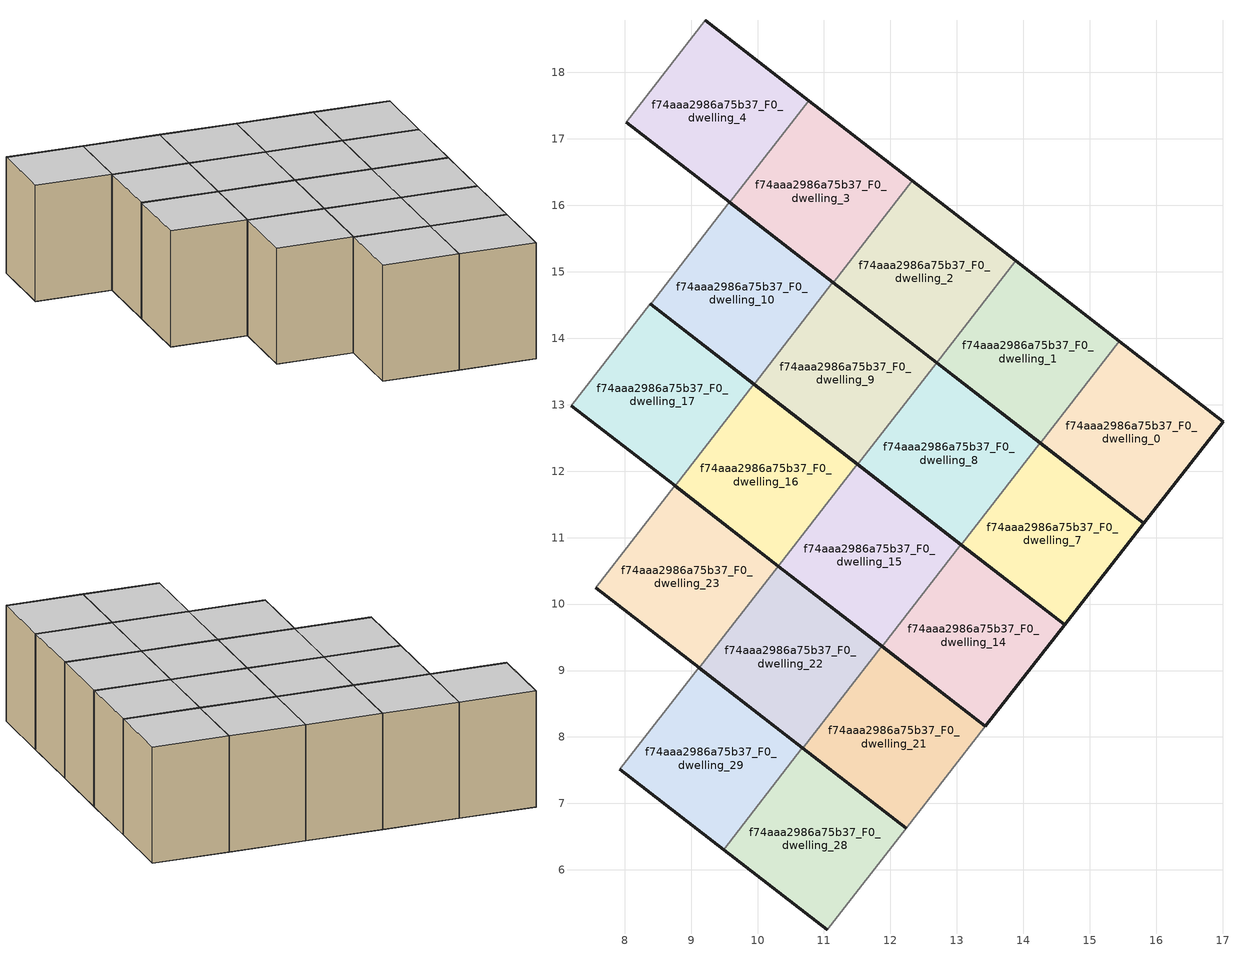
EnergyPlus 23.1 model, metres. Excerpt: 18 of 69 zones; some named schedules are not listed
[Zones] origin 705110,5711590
f74aaa2986a75b37_F0_dwelling_0
 floor ground (EU_floor_Construction): 15.81,11.22 17.01,12.75 15.44,13.96 14.26,12.42 z0
 wall outside (EU_wall_Construction): 15.44,13.96 17.01,12.75 15.81,11.22 14.26,12.42 z0:3
 wall to f74aaa2986a75b37_F0_dwelling_1 (EU_wall_Construction): 14.26,12.42 15.44,13.96 z0:3
 ceiling to f74aaa2986a75b37_F1_dwelling_0 (EU_floor_Construction): 17.01,12.75 15.81,11.22 14.26,12.42 15.44,13.96 z3
f74aaa2986a75b37_F0_dwelling_1
 floor ground (EU_floor_Construction): 14.26,12.42 15.44,13.96 13.89,15.16 12.7,13.63 z0
 wall outside (EU_wall_Construction): 13.89,15.16 15.44,13.96 / 14.26,12.42 12.7,13.63 z0:3
 wall to f74aaa2986a75b37_F0_dwelling_2 (EU_wall_Construction): 12.7,13.63 13.89,15.16 z0:3
 ceiling to f74aaa2986a75b37_F1_dwelling_1 (EU_floor_Construction): 15.44,13.96 14.26,12.42 12.7,13.63 13.89,15.16 z3
f74aaa2986a75b37_F0_dwelling_10
 floor ground (EU_floor_Construction): 9.95,13.31 11.14,14.84 9.58,16.05 8.39,14.51 z0
 wall outside (EU_wall_Construction): 9.58,16.05 11.14,14.84 / 9.95,13.31 8.39,14.51 z0:3
 wall to f74aaa2986a75b37_F0_dwelling_11 (EU_wall_Construction): 8.39,14.51 9.58,16.05 z0:3
 wall to f74aaa2986a75b37_F0_dwelling_9 (EU_wall_Construction): 11.14,14.84 9.95,13.31 z0:3
 ceiling to f74aaa2986a75b37_F1_dwelling_10 (EU_floor_Construction): 11.14,14.84 9.95,13.31 8.39,14.51 9.58,16.05 z3
f74aaa2986a75b37_F0_dwelling_14
 floor ground (EU_floor_Construction): 13.43,8.16 14.62,9.69 13.06,10.9 11.87,9.36 z0
 wall outside (EU_wall_Construction): 13.06,10.9 14.62,9.69 13.43,8.16 11.87,9.36 z0:3
 wall to f74aaa2986a75b37_F0_dwelling_15 (EU_wall_Construction): 11.87,9.36 13.06,10.9 z0:3
 ceiling to f74aaa2986a75b37_F1_dwelling_14 (EU_floor_Construction): 14.62,9.69 13.43,8.16 11.87,9.36 13.06,10.9 z3
f74aaa2986a75b37_F0_dwelling_15
 floor ground (EU_floor_Construction): 11.87,9.36 13.06,10.9 11.5,12.1 10.32,10.57 z0
 wall outside (EU_wall_Construction): 11.5,12.1 13.06,10.9 / 11.87,9.36 10.32,10.57 z0:3
 wall to f74aaa2986a75b37_F0_dwelling_16 (EU_wall_Construction): 10.32,10.57 11.5,12.1 z0:3
 ceiling to f74aaa2986a75b37_F1_dwelling_15 (EU_floor_Construction): 13.06,10.9 11.87,9.36 10.32,10.57 11.5,12.1 z3
f74aaa2986a75b37_F0_dwelling_16
 floor ground (EU_floor_Construction): 10.32,10.57 11.5,12.1 9.95,13.31 8.76,11.78 z0
 wall outside (EU_wall_Construction): 9.95,13.31 11.5,12.1 / 10.32,10.57 8.76,11.78 z0:3
 wall to f74aaa2986a75b37_F0_dwelling_17 (EU_wall_Construction): 8.76,11.78 9.95,13.31 z0:3
 ceiling to f74aaa2986a75b37_F1_dwelling_16 (EU_floor_Construction): 11.5,12.1 10.32,10.57 8.76,11.78 9.95,13.31 z3
f74aaa2986a75b37_F0_dwelling_17
 floor ground (EU_floor_Construction): 8.76,11.78 9.95,13.31 8.39,14.52 7.2,12.98 z0
 wall outside (EU_wall_Construction): 8.39,14.52 9.95,13.31 / 8.76,11.78 7.2,12.98 z0:3
 wall to f74aaa2986a75b37_F0_dwelling_18 (EU_wall_Construction): 7.2,12.98 8.39,14.52 z0:3
 ceiling to f74aaa2986a75b37_F1_dwelling_17 (EU_floor_Construction): 9.95,13.31 8.76,11.78 7.2,12.98 8.39,14.52 z3
f74aaa2986a75b37_F0_dwelling_2
 floor ground (EU_floor_Construction): 12.7,13.63 13.89,15.16 12.33,16.37 11.14,14.84 z0
 wall outside (EU_wall_Construction): 12.33,16.37 13.89,15.16 / 12.7,13.63 11.14,14.84 z0:3
 wall to f74aaa2986a75b37_F0_dwelling_3 (EU_wall_Construction): 11.14,14.84 12.33,16.37 z0:3
 ceiling to f74aaa2986a75b37_F1_dwelling_2 (EU_floor_Construction): 13.89,15.16 12.7,13.63 11.14,14.84 12.33,16.37 z3
f74aaa2986a75b37_F0_dwelling_21
 floor ground (EU_floor_Construction): 12.24,6.63 13.43,8.16 11.87,9.37 10.68,7.83 z0
 wall outside (EU_wall_Construction): 11.87,9.37 13.43,8.16 / 12.24,6.63 10.68,7.83 z0:3
 wall to f74aaa2986a75b37_F0_dwelling_22 (EU_wall_Construction): 10.68,7.83 11.87,9.37 z0:3
 wall adiabatic (EU_wall_Construction): 13.43,8.16 12.24,6.63 z0:3
 ceiling to f74aaa2986a75b37_F1_dwelling_21 (EU_floor_Construction): 13.43,8.16 12.24,6.63 10.68,7.83 11.87,9.37 z3
f74aaa2986a75b37_F0_dwelling_22
 floor ground (EU_floor_Construction): 10.68,7.83 11.87,9.37 10.31,10.57 9.12,9.04 z0
 wall outside (EU_wall_Construction): 10.31,10.57 11.87,9.37 / 10.68,7.83 9.12,9.04 z0:3
 wall to f74aaa2986a75b37_F0_dwelling_23 (EU_wall_Construction): 9.12,9.04 10.31,10.57 z0:3
 ceiling to f74aaa2986a75b37_F1_dwelling_22 (EU_floor_Construction): 11.87,9.37 10.68,7.83 9.12,9.04 10.31,10.57 z3
f74aaa2986a75b37_F0_dwelling_23
 floor ground (EU_floor_Construction): 9.12,9.04 10.31,10.57 8.76,11.78 7.57,10.25 z0
 wall outside (EU_wall_Construction): 8.76,11.78 10.31,10.57 / 9.12,9.04 7.57,10.25 z0:3
 wall to f74aaa2986a75b37_F0_dwelling_24 (EU_wall_Construction): 7.57,10.25 8.76,11.78 z0:3
 ceiling to f74aaa2986a75b37_F1_dwelling_23 (EU_floor_Construction): 10.31,10.57 9.12,9.04 7.57,10.25 8.76,11.78 z3
f74aaa2986a75b37_F0_dwelling_28
 floor ground (EU_floor_Construction): 11.05,5.1 12.24,6.63 10.68,7.84 9.49,6.31 z0
 wall outside (EU_wall_Construction): 10.68,7.84 12.24,6.63 / 11.05,5.1 9.49,6.31 z0:3
 wall to f74aaa2986a75b37_F0_dwelling_29 (EU_wall_Construction): 9.49,6.31 10.68,7.84 z0:3
 wall adiabatic (EU_wall_Construction): 12.24,6.63 11.05,5.1 z0:3
 ceiling to f74aaa2986a75b37_F1_dwelling_28 (EU_floor_Construction): 12.24,6.63 11.05,5.1 9.49,6.31 10.68,7.84 z3
f74aaa2986a75b37_F0_dwelling_29
 floor ground (EU_floor_Construction): 9.49,6.31 10.68,7.84 9.12,9.04 7.93,7.51 z0
 wall outside (EU_wall_Construction): 9.12,9.04 10.68,7.84 / 9.49,6.31 7.93,7.51 z0:3
 wall to f74aaa2986a75b37_F0_dwelling_30 (EU_wall_Construction): 7.93,7.51 9.12,9.04 z0:3
 ceiling to f74aaa2986a75b37_F1_dwelling_29 (EU_floor_Construction): 10.68,7.84 9.49,6.31 7.93,7.51 9.12,9.04 z3
f74aaa2986a75b37_F0_dwelling_3
 floor ground (EU_floor_Construction): 11.14,14.84 12.33,16.37 10.77,17.58 9.58,16.04 z0
 wall outside (EU_wall_Construction): 10.77,17.58 12.33,16.37 / 11.14,14.84 9.58,16.04 z0:3
 wall to f74aaa2986a75b37_F0_dwelling_4 (EU_wall_Construction): 9.58,16.04 10.77,17.58 z0:3
 ceiling to f74aaa2986a75b37_F1_dwelling_3 (EU_floor_Construction): 12.33,16.37 11.14,14.84 9.58,16.04 10.77,17.58 z3
f74aaa2986a75b37_F0_dwelling_4
 floor ground (EU_floor_Construction): 9.58,16.04 10.77,17.58 9.21,18.79 8.02,17.25 z0
 wall outside (EU_wall_Construction): 9.21,18.79 10.77,17.58 / 9.58,16.04 8.02,17.25 z0:3
 wall to f74aaa2986a75b37_F0_dwelling_5 (EU_wall_Construction): 8.02,17.25 9.21,18.79 z0:3
 ceiling to f74aaa2986a75b37_F1_dwelling_4 (EU_floor_Construction): 10.77,17.58 9.58,16.04 8.02,17.25 9.21,18.79 z3
f74aaa2986a75b37_F0_dwelling_7
 floor ground (EU_floor_Construction): 14.62,9.69 15.81,11.22 14.25,12.43 13.06,10.89 z0
 wall outside (EU_wall_Construction): 14.25,12.43 15.81,11.22 14.62,9.69 13.06,10.89 z0:3
 wall to f74aaa2986a75b37_F0_dwelling_8 (EU_wall_Construction): 13.06,10.89 14.25,12.43 z0:3
 ceiling to f74aaa2986a75b37_F1_dwelling_7 (EU_floor_Construction): 15.81,11.22 14.62,9.69 13.06,10.89 14.25,12.43 z3
f74aaa2986a75b37_F0_dwelling_8
 floor ground (EU_floor_Construction): 13.06,10.89 14.25,12.43 12.69,13.63 11.51,12.1 z0
 wall outside (EU_wall_Construction): 12.69,13.63 14.25,12.43 / 13.06,10.89 11.51,12.1 z0:3
 wall to f74aaa2986a75b37_F0_dwelling_9 (EU_wall_Construction): 11.51,12.1 12.69,13.63 z0:3
 ceiling to f74aaa2986a75b37_F1_dwelling_8 (EU_floor_Construction): 14.25,12.43 13.06,10.89 11.51,12.1 12.69,13.63 z3
f74aaa2986a75b37_F0_dwelling_9
 floor ground (EU_floor_Construction): 11.51,12.1 12.69,13.63 11.14,14.84 9.95,13.31 z0
 wall outside (EU_wall_Construction): 11.14,14.84 12.69,13.63 / 11.51,12.1 9.95,13.31 z0:3
 ceiling to f74aaa2986a75b37_F1_dwelling_9 (EU_floor_Construction): 12.69,13.63 11.51,12.1 9.95,13.31 11.14,14.84 z3
[Building]
EU S2 Campaign: North Axis=0; Terrain=City; Solar Distribution=FullExterior
[Site:Location]
London: Latitude=51.5; Longitude=-0.5; Time Zone=0; Elevation=25
[SizingPeriod:WeatherFileDays]
AnnualSizingPeriod: Begin Month=1; Begin Day of Month=1; End Month=12; End Day of Month=31; Day of Week for Start Day=Monday; Use Weather File Daylight Saving Period=No; Use Weather File Rain and Snow Indicators=No
[MATERIAL]
EU_InternalMass_Material: Roughness=MediumRough; Thickness=0.1; Conductivity=1; Density=1800; Specific Heat=900; Thermal Absorptance=0.9; Solar Absorptance=0.7; Visible Absorptance=0.7
[MATERIAL:NOMASS] Roughness=MediumRough; Thermal Absorptance=0.9; Solar Absorptance=0.7; Visible Absorptance=0.7
Name | Thermal Resistance
EU_wall_NoMass | 0.635353
EU_floor_NoMass | 1.96382
[CONSTRUCTION]
EU_wall_Construction: EU_wall_NoMass
EU_floor_Construction: EU_floor_NoMass
EU_InternalMass_Construction: EU_InternalMass_Material
[ZONE] Type=1; Multiplier=1; Ceiling Height=autocalculate; Floor Area=autocalculate; Part of Total Floor Area=Yes
Name | Volume
f74aaa2986a75b37_F0_dwelling_0 | 11.4683
f74aaa2986a75b37_F0_dwelling_1; f74aaa2986a75b37_F0_dwelling_15; f74aaa2986a75b37_F0_dwelling_3; f74aaa2986a75b37_F0_dwelling_8 | 11.4668
f74aaa2986a75b37_F0_dwelling_10 | 11.4631
f74aaa2986a75b37_F0_dwelling_14 | 11.4653
f74aaa2986a75b37_F0_dwelling_16; f74aaa2986a75b37_F0_dwelling_23; f74aaa2986a75b37_F0_dwelling_29 | 11.4624
f74aaa2986a75b37_F0_dwelling_17; f74aaa2986a75b37_F0_dwelling_22; f74aaa2986a75b37_F0_dwelling_7 | 11.4639
f74aaa2986a75b37_F0_dwelling_2; f74aaa2986a75b37_F0_dwelling_9 | 11.4675
f74aaa2986a75b37_F0_dwelling_21 | 11.4661
f74aaa2986a75b37_F0_dwelling_28 | 11.4697
f74aaa2986a75b37_F0_dwelling_4 | 11.4756
[INTERNALMASS] Construction=EU_InternalMass_Construction
Name | Zone or ZoneList | Surface Area
f74aaa2986a75b37_F0_dwelling_0_EU_InternalMass | f74aaa2986a75b37_F0_dwelling_0 | 3.823
f74aaa2986a75b37_F0_dwelling_1_EU_InternalMass | f74aaa2986a75b37_F0_dwelling_1 | 3.82233
f74aaa2986a75b37_F0_dwelling_2_EU_InternalMass | f74aaa2986a75b37_F0_dwelling_2 | 3.82233
f74aaa2986a75b37_F0_dwelling_3_EU_InternalMass | f74aaa2986a75b37_F0_dwelling_3 | 3.82233
f74aaa2986a75b37_F0_dwelling_4_EU_InternalMass | f74aaa2986a75b37_F0_dwelling_4 | 3.82505
f74aaa2986a75b37_F0_dwelling_7_EU_InternalMass | f74aaa2986a75b37_F0_dwelling_7 | 3.82161
f74aaa2986a75b37_F0_dwelling_8_EU_InternalMass | f74aaa2986a75b37_F0_dwelling_8 | 3.82214
f74aaa2986a75b37_F0_dwelling_9_EU_InternalMass | f74aaa2986a75b37_F0_dwelling_9 | 3.82249
f74aaa2986a75b37_F0_dwelling_10_EU_InternalMass | f74aaa2986a75b37_F0_dwelling_10 | 3.82112
f74aaa2986a75b37_F0_dwelling_14_EU_InternalMass | f74aaa2986a75b37_F0_dwelling_14 | 3.82181
f74aaa2986a75b37_F0_dwelling_15_EU_InternalMass | f74aaa2986a75b37_F0_dwelling_15 | 3.82233
f74aaa2986a75b37_F0_dwelling_16_EU_InternalMass | f74aaa2986a75b37_F0_dwelling_16 | 3.82096
f74aaa2986a75b37_F0_dwelling_17_EU_InternalMass | f74aaa2986a75b37_F0_dwelling_17 | 3.82112
f74aaa2986a75b37_F0_dwelling_21_EU_InternalMass | f74aaa2986a75b37_F0_dwelling_21 | 3.82181
f74aaa2986a75b37_F0_dwelling_22_EU_InternalMass | f74aaa2986a75b37_F0_dwelling_22 | 3.82098
f74aaa2986a75b37_F0_dwelling_23_EU_InternalMass | f74aaa2986a75b37_F0_dwelling_23 | 3.82098
f74aaa2986a75b37_F0_dwelling_28_EU_InternalMass | f74aaa2986a75b37_F0_dwelling_28 | 3.82327
f74aaa2986a75b37_F0_dwelling_29_EU_InternalMass | f74aaa2986a75b37_F0_dwelling_29 | 3.8211
[OTHEREQUIPMENT] Fuel Type=Electricity; Design Level Calculation Method=Watts/Area; Power per Zone Floor Area=1; Fraction Latent=0; Fraction Radiant=0; Fraction Lost=0; Carbon Dioxide Generation Rate=0; EndUse Subcategory=EU_Step8_InternalGains
Name | Zone or ZoneList or Space or SpaceList | Schedule
EU_Step8_InternalGain_f74aaa2986a75b37_F0_dwelling_0_f000 | f74aaa2986a75b37_F0_dwelling_0 | EU_Step8_GainSchedule_f74aaa2986a75b37_F0_dwelling_0_f000
EU_Step8_InternalGain_f74aaa2986a75b37_F0_dwelling_1_f000 | f74aaa2986a75b37_F0_dwelling_1 | EU_Step8_GainSchedule_f74aaa2986a75b37_F0_dwelling_1_f000
EU_Step8_InternalGain_f74aaa2986a75b37_F0_dwelling_2_f000 | f74aaa2986a75b37_F0_dwelling_2 | EU_Step8_GainSchedule_f74aaa2986a75b37_F0_dwelling_2_f000
EU_Step8_InternalGain_f74aaa2986a75b37_F0_dwelling_3_f000 | f74aaa2986a75b37_F0_dwelling_3 | EU_Step8_GainSchedule_f74aaa2986a75b37_F0_dwelling_3_f000
EU_Step8_InternalGain_f74aaa2986a75b37_F0_dwelling_4_f000 | f74aaa2986a75b37_F0_dwelling_4 | EU_Step8_GainSchedule_f74aaa2986a75b37_F0_dwelling_4_f000
EU_Step8_InternalGain_f74aaa2986a75b37_F0_dwelling_7_f000 | f74aaa2986a75b37_F0_dwelling_7 | EU_Step8_GainSchedule_f74aaa2986a75b37_F0_dwelling_7_f000
EU_Step8_InternalGain_f74aaa2986a75b37_F0_dwelling_8_f000 | f74aaa2986a75b37_F0_dwelling_8 | EU_Step8_GainSchedule_f74aaa2986a75b37_F0_dwelling_8_f000
EU_Step8_InternalGain_f74aaa2986a75b37_F0_dwelling_9_f000 | f74aaa2986a75b37_F0_dwelling_9 | EU_Step8_GainSchedule_f74aaa2986a75b37_F0_dwelling_9_f000
EU_Step8_InternalGain_f74aaa2986a75b37_F0_dwelling_10_f000 | f74aaa2986a75b37_F0_dwelling_10 | EU_Step8_GainSchedule_f74aaa2986a75b37_F0_dwelling_10_f000
EU_Step8_InternalGain_f74aaa2986a75b37_F0_dwelling_14_f000 | f74aaa2986a75b37_F0_dwelling_14 | EU_Step8_GainSchedule_f74aaa2986a75b37_F0_dwelling_14_f000
EU_Step8_InternalGain_f74aaa2986a75b37_F0_dwelling_15_f000 | f74aaa2986a75b37_F0_dwelling_15 | EU_Step8_GainSchedule_f74aaa2986a75b37_F0_dwelling_15_f000
EU_Step8_InternalGain_f74aaa2986a75b37_F0_dwelling_16_f000 | f74aaa2986a75b37_F0_dwelling_16 | EU_Step8_GainSchedule_f74aaa2986a75b37_F0_dwelling_16_f000
EU_Step8_InternalGain_f74aaa2986a75b37_F0_dwelling_17_f000 | f74aaa2986a75b37_F0_dwelling_17 | EU_Step8_GainSchedule_f74aaa2986a75b37_F0_dwelling_17_f000
EU_Step8_InternalGain_f74aaa2986a75b37_F0_dwelling_21_f000 | f74aaa2986a75b37_F0_dwelling_21 | EU_Step8_GainSchedule_f74aaa2986a75b37_F0_dwelling_21_f000
EU_Step8_InternalGain_f74aaa2986a75b37_F0_dwelling_22_f000 | f74aaa2986a75b37_F0_dwelling_22 | EU_Step8_GainSchedule_f74aaa2986a75b37_F0_dwelling_22_f000
EU_Step8_InternalGain_f74aaa2986a75b37_F0_dwelling_23_f000 | f74aaa2986a75b37_F0_dwelling_23 | EU_Step8_GainSchedule_f74aaa2986a75b37_F0_dwelling_23_f000
EU_Step8_InternalGain_f74aaa2986a75b37_F0_dwelling_28_f000 | f74aaa2986a75b37_F0_dwelling_28 | EU_Step8_GainSchedule_f74aaa2986a75b37_F0_dwelling_28_f000
EU_Step8_InternalGain_f74aaa2986a75b37_F0_dwelling_29_f000 | f74aaa2986a75b37_F0_dwelling_29 | EU_Step8_GainSchedule_f74aaa2986a75b37_F0_dwelling_29_f000
[ZONEVENTILATION:DESIGNFLOWRATE] Schedule=EU_AlwaysOn; Design Flow Rate Calculation Method=AirChanges/Hour; Air Changes per Hour=0.555504; Ventilation Type=Natural; Fan Pressure Rise=0; Fan Total Efficiency=1; Constant Term Coefficient=1; Temperature Term Coefficient=0; Velocity Term Coefficient=0; Velocity Squared Term Coefficient=0; Minimum Indoor Temperature=-100; Maximum Indoor Temperature=100; Delta Temperature=-100; Minimum Outdoor Temperature=-100; Maximum Outdoor Temperature=100; Maximum Wind Speed=40
Name | Zone or ZoneList or Space or SpaceList
EU_ConstantAir_f74aaa2986a75b37_F0_dwelling_0 | f74aaa2986a75b37_F0_dwelling_0
EU_ConstantAir_f74aaa2986a75b37_F0_dwelling_1 | f74aaa2986a75b37_F0_dwelling_1
EU_ConstantAir_f74aaa2986a75b37_F0_dwelling_2 | f74aaa2986a75b37_F0_dwelling_2
EU_ConstantAir_f74aaa2986a75b37_F0_dwelling_3 | f74aaa2986a75b37_F0_dwelling_3
EU_ConstantAir_f74aaa2986a75b37_F0_dwelling_4 | f74aaa2986a75b37_F0_dwelling_4
EU_ConstantAir_f74aaa2986a75b37_F0_dwelling_7 | f74aaa2986a75b37_F0_dwelling_7
EU_ConstantAir_f74aaa2986a75b37_F0_dwelling_8 | f74aaa2986a75b37_F0_dwelling_8
EU_ConstantAir_f74aaa2986a75b37_F0_dwelling_9 | f74aaa2986a75b37_F0_dwelling_9
EU_ConstantAir_f74aaa2986a75b37_F0_dwelling_10 | f74aaa2986a75b37_F0_dwelling_10
EU_ConstantAir_f74aaa2986a75b37_F0_dwelling_14 | f74aaa2986a75b37_F0_dwelling_14
EU_ConstantAir_f74aaa2986a75b37_F0_dwelling_15 | f74aaa2986a75b37_F0_dwelling_15
EU_ConstantAir_f74aaa2986a75b37_F0_dwelling_16 | f74aaa2986a75b37_F0_dwelling_16
EU_ConstantAir_f74aaa2986a75b37_F0_dwelling_17 | f74aaa2986a75b37_F0_dwelling_17
EU_ConstantAir_f74aaa2986a75b37_F0_dwelling_21 | f74aaa2986a75b37_F0_dwelling_21
EU_ConstantAir_f74aaa2986a75b37_F0_dwelling_22 | f74aaa2986a75b37_F0_dwelling_22
EU_ConstantAir_f74aaa2986a75b37_F0_dwelling_23 | f74aaa2986a75b37_F0_dwelling_23
EU_ConstantAir_f74aaa2986a75b37_F0_dwelling_28 | f74aaa2986a75b37_F0_dwelling_28
EU_ConstantAir_f74aaa2986a75b37_F0_dwelling_29 | f74aaa2986a75b37_F0_dwelling_29
[HVACTEMPLATE:THERMOSTAT] Constant Heating Setpoint=20; Constant Cooling Setpoint=50
EU_HeatOnly_f74aaa2986a75b37_F1_dwelling_10; EU_HeatOnly_f74aaa2986a75b37_F1_dwelling_11; EU_HeatOnly_f74aaa2986a75b37_F1_dwelling_12; EU_HeatOnly_f74aaa2986a75b37_F1_dwelling_13; EU_HeatOnly_f74aaa2986a75b37_F1_dwelling_14; EU_HeatOnly_f74aaa2986a75b37_F1_dwelling_15; EU_HeatOnly_f74aaa2986a75b37_F1_dwelling_16; EU_HeatOnly_f74aaa2986a75b37_F1_dwelling_17; EU_HeatOnly_f74aaa2986a75b37_F1_dwelling_18; EU_HeatOnly_f74aaa2986a75b37_F1_dwelling_19; EU_HeatOnly_f74aaa2986a75b37_F1_dwelling_20; EU_HeatOnly_f74aaa2986a75b37_F1_dwelling_21; EU_HeatOnly_f74aaa2986a75b37_F1_dwelling_22; EU_HeatOnly_f74aaa2986a75b37_F1_dwelling_23; EU_HeatOnly_f74aaa2986a75b37_F1_dwelling_24; EU_HeatOnly_f74aaa2986a75b37_F1_dwelling_25; EU_HeatOnly_f74aaa2986a75b37_F1_dwelling_26; EU_HeatOnly_f74aaa2986a75b37_F1_dwelling_27; EU_HeatOnly_f74aaa2986a75b37_F1_dwelling_28; EU_HeatOnly_f74aaa2986a75b37_F1_dwelling_29; EU_HeatOnly_f74aaa2986a75b37_F1_dwelling_30; EU_HeatOnly_f74aaa2986a75b37_F1_dwelling_31; EU_HeatOnly_f74aaa2986a75b37_F1_dwelling_32; EU_HeatOnly_f74aaa2986a75b37_F1_dwelling_33
